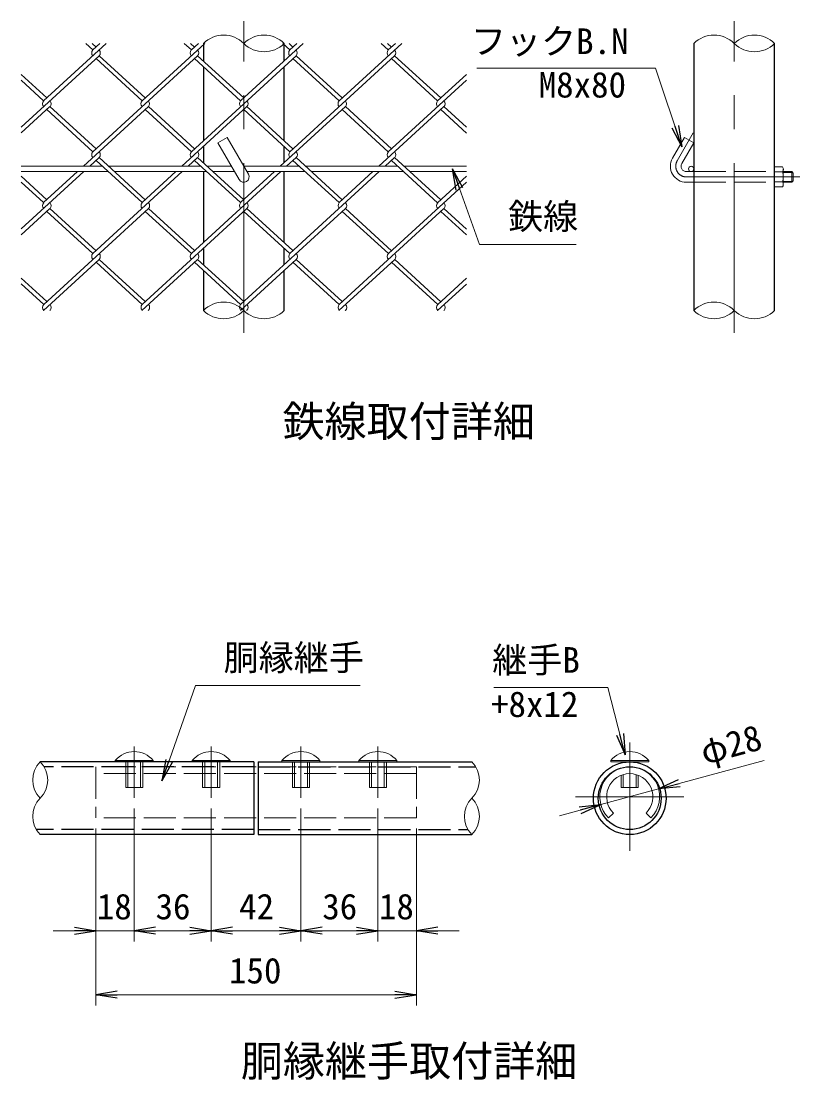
# Model space of a CAD drawing. Units: millimetres, scale not verified, with parts at other scales. Extents: x -4200 to 4200, y -2970 to 2970.
# Drawn here: x 1076 to 2533, y -1181 to 802 of the extents above; entities that cross this region are included whole.
import ezdxf
from ezdxf.enums import TextEntityAlignment as Align

# ---------------------------------------------------------------- set-up
doc = ezdxf.new("R2010")
doc.units = ezdxf.units.MM
doc.header["$LTSCALE"] = 10
doc.linetypes.add('DASHED', pattern=[7.5, 6, -1.5])
doc.linetypes.add('USER1', pattern=[50.8, 31.75, -6.35, 6.35, -6.35])
for name, color, linetype, lineweight in [('0-0_D-STR1', 1, 'Continuous', 25), ('0-1_D-STR3', 3, 'Continuous', 13), ('0-2_D-BMK', 2, 'USER1', 13), ('0-3_D-STR-DIM', 7, 'Continuous', 13), ('0-9_D-STR-TXT', 7, 'Continuous', 13), ('0-A_D-TTL-TXT', 7, 'Continuous', 25), ('0-B_D-STR2', 7, 'Continuous', 13)]:
    doc.layers.add(name, color=color, linetype=linetype, lineweight=lineweight)
doc.layers.add('0-4_0', color=7, linetype='Continuous')
doc.styles.add('ＭＳ ゴシック', font='')
doc.styles.get('ＭＳ ゴシック').set_extended_font_data('MS Gothic')

# ---------------------------------------------------------------- blocks, each defined once
blk = doc.blocks.new('_Open')
at = {"layer": '0-4_0'}
blk.add_line((-10, 1.667), (0, 0), dxfattribs=at)
blk.add_lwpolyline([(-10, -1.667), (0, 0), (-10, 0)], dxfattribs=at)

msp = doc.modelspace()

# ---------------------------------------------------------------- linework, layer by layer
at = {"layer": '0-0_D-STR1'}
for p, q in [((1416.65, 760.08), (1416.65, 727.13)), ((1567.9, 727.4), (1567.9, 760.08)), ((2334.43, 760.08), (2334.43, 260.08)), ((2485.68, 260.08), (2485.68, 760.08)), ((1416.65, 716.28), (1416.65, 577.95)), ((1567.9, 577.68), (1567.9, 716.55)), ((1416.65, 567.1), (1416.65, 536.53)), ((1567.9, 536.8), (1567.9, 566.83)), ((1416.65, 520.08), (1416.65, 387.35)), ((1567.9, 387.08), (1567.9, 520.08)), ((1416.65, 376.5), (1416.65, 345.93)), ((1567.9, 346.2), (1567.9, 376.23)), ((1416.65, 335.08), (1416.65, 260.08)), ((1567.9, 260.08), (1567.9, 335.35)), ((1511.18, -585.27), (1111.18, -585.27)), ((1511.18, -585.27), (1511.18, -721.27)), ((1519.18, -585.27), (1519.18, -721.27)), ((1519.18, -585.27), (1919.18, -585.27)), ((1511.18, -721.27), (1111.18, -721.27)), ((1519.18, -721.27), (1919.18, -721.27))]:
    msp.add_line(p, q, dxfattribs=at)
at = {"layer": '0-0_D-STR1', "linetype": 'DASHED'}
for p, q in [((1511.18, -594.47), (1118.33, -594.47)), ((1519.18, -594.47), (1926.33, -594.47)), ((1511.18, -712.07), (1104.02, -712.07)), ((1519.18, -712.07), (1912.02, -712.07))]:
    msp.add_line(p, q, dxfattribs=at)
at = {"layer": '0-0_D-STR1'}
for radius in [68, 58.8]:
    msp.add_circle((2214.48, -653.27), radius, dxfattribs=at)
at = {"layer": '0-1_D-STR3'}
for p, q in [((1443.8, 574.06), (1461.12, 584.06)), ((1461.12, 584.06), (1500.94, 515.08)), ((2317.11, 584.06), (2294.61, 545.08)), ((2334.43, 574.06), (2317.11, 584.06)), ((1443.8, 574.06), (1483.62, 505.08)), ((2334.43, 574.06), (2311.93, 535.08)), ((1227.53, 530.08), (1075.61, 530.08)), ((1238.44, 520.08), (1075.61, 520.08)), ((1411.84, 530.08), (1239.37, 530.08)), ((1422.76, 520.08), (1250.28, 520.08)), ((1469.18, 530.08), (1423.69, 530.08)), ((1474.96, 520.08), (1434.6, 520.08)), ((1596.16, 530.08), (1492.28, 530.08)), ((1607.08, 520.08), (1498.05, 520.08)), ((1780.48, 530.08), (1608.01, 530.08)), ((1791.4, 520.08), (1618.92, 520.08)), ((1908.95, 530.08), (1792.32, 530.08)), ((1908.95, 520.08), (1803.24, 520.08)), ((2320.59, 520.08), (2334.43, 520.08)), ((2485.68, 528.83), (2485.68, 491.33)), ((2485.68, 528.83), (2500.18, 528.83)), ((2500.18, 519.46), (2485.68, 519.46)), ((2501.93, 524.89), (2501.93, 495.97)), ((2501.93, 520.08), (2517.59, 520.08)), ((2501.93, 518.33), (2519.34, 518.33)), ((2517.59, 520.08), (2517.59, 500.08)), ((2520.59, 517.08), (2517.59, 520.08)), ((2520.59, 517.08), (2520.59, 503.08)), ((2520.59, 517.08), (2520.59, 503.08)), ((2320.59, 500.08), (2334.43, 500.08)), ((2500.18, 500.71), (2485.68, 500.71)), ((2501.93, 501.83), (2519.34, 501.83)), ((2501.93, 500.08), (2517.59, 500.08)), ((2517.59, 500.08), (2520.59, 503.08)), ((2485.68, 491.33), (2500.18, 491.33)), ((1251.58, -582.49), (1322.78, -582.49)), ((1251.58, -582.49), (1251.58, -585.27)), ((1251.58, -585.27), (1322.78, -585.27)), ((1322.78, -582.49), (1322.78, -585.27)), ((1395.58, -582.49), (1466.78, -582.49)), ((1395.58, -582.49), (1395.58, -585.27)), ((1395.58, -585.27), (1466.78, -585.27)), ((1466.78, -582.49), (1466.78, -585.27)), ((1634.78, -582.49), (1563.58, -582.49)), ((1563.58, -582.49), (1563.58, -585.27)), ((1634.78, -585.27), (1563.58, -585.27)), ((1634.78, -582.49), (1634.78, -585.27)), ((1778.78, -582.49), (1707.58, -582.49)), ((1707.58, -582.49), (1707.58, -585.27)), ((1778.78, -585.27), (1707.58, -585.27)), ((1778.78, -582.49), (1778.78, -585.27)), ((2250.08, -582.49), (2178.88, -582.49)), ((2178.88, -582.49), (2178.88, -585.27)), ((2250.08, -585.27), (2178.88, -585.27)), ((2198.48, -585.27), (2198.48, -587.18)), ((2202.48, -585.27), (2202.48, -586.34)), ((2226.48, -585.27), (2226.48, -586.34)), ((2230.48, -585.27), (2230.48, -587.18)), ((2250.08, -582.49), (2250.08, -585.27)), ((2198.48, -610.34), (2198.48, -633.27)), ((2202.48, -608.97), (2202.48, -633.27)), ((2226.48, -608.97), (2226.48, -633.27)), ((2230.48, -610.34), (2230.48, -633.27)), ((2230.48, -633.27), (2198.48, -633.27)), ((2183.94, -681.02), (2174.89, -690.07)), ((2245.03, -681.02), (2254.08, -690.07))]:
    msp.add_line(p, q, dxfattribs=at)
at = {"layer": '0-1_D-STR3', "linetype": 'DASHED'}
for p, q in [((2334.43, 520.08), (2485.68, 520.08)), ((2334.43, 500.08), (2485.68, 500.08)), ((1215.18, -594.47), (1215.18, -690.07)), ((1815.18, -594.47), (1215.18, -594.47)), ((1271.18, -585.27), (1271.18, -633.27)), ((1275.18, -585.27), (1275.18, -633.27)), ((1299.18, -585.27), (1299.18, -633.27)), ((1303.18, -585.27), (1303.18, -633.27)), ((1415.18, -585.27), (1415.18, -633.27)), ((1419.18, -585.27), (1419.18, -633.27)), ((1443.18, -585.27), (1443.18, -633.27)), ((1447.18, -585.27), (1447.18, -633.27)), ((1583.18, -585.27), (1583.18, -633.27)), ((1587.18, -585.27), (1587.18, -633.27)), ((1611.18, -585.27), (1611.18, -633.27)), ((1615.18, -585.27), (1615.18, -633.27)), ((1727.18, -585.27), (1727.18, -633.27)), ((1731.18, -585.27), (1731.18, -633.27)), ((1755.18, -585.27), (1755.18, -633.27)), ((1759.18, -585.27), (1759.18, -633.27)), ((1815.18, -594.47), (1815.18, -690.07)), ((1815.18, -607.27), (1215.18, -607.27)), ((1271.18, -633.27), (1303.18, -633.27)), ((1415.18, -633.27), (1447.18, -633.27)), ((1615.18, -633.27), (1583.18, -633.27)), ((1759.18, -633.27), (1727.18, -633.27)), ((1815.18, -690.07), (1215.18, -690.07))]:
    msp.add_line(p, q, dxfattribs=at)
at = {"layer": '0-1_D-STR3'}
msp.add_circle((2329.43, 525.08), 5, dxfattribs=at)
for centre, radius, start, end in [((2320.59, 530.08), 30, 150, 270), ((2320.59, 530.08), 10, 150, 270), ((2494.93, 524.15), 7.04, 318.21899, 41.78101), ((2475.94, 510.08), 25.99, 338.85295, 21.14705), ((1492.28, 510.08), 10, 210, 30), ((2494.77, 496.02), 7.15, 319.0514, 40.9486), ((1287.18, -612.87), 46.8, 40.47549, 139.52451), ((1431.18, -612.87), 46.8, 40.47549, 139.52451), ((1599.18, -612.87), 46.8, 40.47549, 139.52451), ((1743.18, -612.87), 46.8, 40.47549, 139.52451), ((2214.48, -612.87), 46.8, 40.47549, 139.52451), ((2214.48, -650.47), 56, 315, 225), ((2214.48, -650.47), 43.2, 315, 225)]:
    msp.add_arc(centre, radius, start, end, dxfattribs=at)
at = {"layer": '0-2_D-BMK'}
for p, q in [((1492.28, 218.42), (1492.28, 801.75)), ((2410.05, 218.42), (2410.05, 801.75)), ((2333.52, 592.49), (2303.27, 540.08)), ((2320.59, 510.08), (2532.81, 510.08)), ((2214.48, -549.21), (2214.48, -751.73)), ((1287.18, -556.13), (1287.18, -652.56)), ((1431.18, -556.13), (1431.18, -652.56)), ((1599.18, -556.13), (1599.18, -652.56)), ((1743.18, -556.13), (1743.18, -652.56)), ((2113.23, -650.47), (2315.74, -650.47))]:
    msp.add_line(p, q, dxfattribs=at)
msp.add_arc((2320.59, 530.08), 20, 150, 270, dxfattribs=at)
at = {"layer": '0-3_D-STR-DIM'}
for p, q in [((2466.34, -582.41), (2307.16, -625.43)), ((2160.42, -665.08), (2268.54, -635.86)), ((1287.18, -672.56), (1287.18, -921.27)), ((1287.18, -672.56), (1287.18, -921.27)), ((1431.18, -672.56), (1431.18, -921.27)), ((1431.18, -672.56), (1431.18, -921.27)), ((1599.18, -672.56), (1599.18, -921.27)), ((1599.18, -672.56), (1599.18, -921.27)), ((1743.18, -672.56), (1743.18, -921.27)), ((1743.18, -672.56), (1743.18, -921.27)), ((2121.81, -675.51), (2083.19, -685.95)), ((1215.18, -710.07), (1215.18, -921.27)), ((1215.18, -710.07), (1215.18, -1041.27)), ((1815.18, -710.07), (1815.18, -921.27)), ((1815.18, -710.07), (1815.18, -1041.27)), ((1175.18, -901.27), (1135.18, -901.27)), ((1215.18, -901.27), (1287.18, -901.27)), ((1327.18, -901.27), (1367.18, -901.27)), ((1327.18, -901.27), (1391.18, -901.27)), ((1471.18, -901.27), (1559.18, -901.27)), ((1639.18, -901.27), (1703.18, -901.27)), ((1703.18, -901.27), (1663.18, -901.27)), ((1743.18, -901.27), (1815.18, -901.27)), ((1855.18, -901.27), (1895.18, -901.27)), ((1255.18, -1021.27), (1775.18, -1021.27))]:
    msp.add_line(p, q, dxfattribs=at)
for centre, radius, start, end in [((1454.47, 722.03), 53.65, 45.18146, 134.81854), ((1530.09, 722.03), 53.65, 45.18146, 134.81854), ((2372.24, 722.03), 53.65, 45.18146, 134.81854), ((2447.86, 722.03), 53.65, 45.18146, 134.81854), ((1530.09, 798.14), 53.65, 225.18146, 314.81854), ((2447.86, 798.14), 53.65, 225.18146, 314.81854), ((1454.47, 222.03), 53.65, 45.18146, 134.81854), ((1454.47, 298.14), 53.65, 225.18146, 314.81854), ((1530.09, 298.14), 53.65, 225.18146, 314.81854), ((2372.24, 222.03), 53.65, 45.18146, 134.81854), ((2372.24, 298.14), 53.65, 225.18146, 314.81854), ((2447.86, 298.14), 53.65, 225.18146, 314.81854), ((1145.39, -619.27), 48.24, 135.18146, 224.81854), ((1076.96, -619.27), 48.24, 315.18146, 44.81854), ((1884.96, -619.27), 48.24, 315.18146, 44.81854), ((1145.39, -687.27), 48.24, 135.18146, 224.81854), ((1953.39, -687.27), 48.24, 135.18146, 224.81854), ((1884.96, -687.27), 48.24, 315.18146, 44.81854)]:
    msp.add_arc(centre, radius, start, end, dxfattribs=at)
at = {"layer": '0-9_D-STR-TXT'}
for points in [[(1928.32, 713.75), (2262.5, 713.75), (2311.43, 568.37)], [(2114.02, 383.35), (1933.14, 383.35), (1883.49, 523.56)], [(1710.08, -442.36), (1402.05, -442.36), (1339.78, -618.75)], [(1960, -446.23), (2173.36, -446.23), (2205.63, -570.36)]]:
    msp.add_lwpolyline(points, dxfattribs=at)
at = {"layer": '0-B_D-STR2'}
for p, q in [((1234.94, 760.08), (1117.57, 652.54)), ((1209.73, 747.84), (1196.37, 760.08)), ((1215.65, 753.26), (1208.21, 760.08)), ((1223.09, 760.08), (1209.73, 747.84)), ((1419.25, 760.08), (1301.89, 652.54)), ((1394.05, 747.84), (1380.69, 760.08)), ((1399.97, 753.26), (1392.53, 760.08)), ((1407.41, 760.08), (1394.05, 747.84)), ((1603.57, 760.08), (1486.21, 652.54)), ((1578.37, 747.84), (1565.01, 760.08)), ((1584.29, 753.26), (1576.85, 760.08)), ((1591.73, 760.08), (1578.37, 747.84)), ((1787.89, 760.08), (1670.53, 652.54)), ((1762.69, 747.84), (1749.33, 760.08)), ((1768.61, 753.26), (1761.17, 760.08)), ((1776.05, 760.08), (1762.69, 747.84)), ((1221.57, 736.99), (1075.61, 603.24)), ((1405.89, 736.99), (1209.73, 557.24)), ((1307.81, 657.97), (1221.57, 736.99)), ((1590.21, 736.99), (1394.05, 557.24)), ((1492.13, 657.97), (1405.89, 736.99)), ((1774.53, 736.99), (1578.37, 557.24)), ((1676.45, 657.97), (1590.21, 736.99)), ((1860.77, 657.97), (1774.53, 736.99)), ((1301.89, 652.54), (1215.65, 731.56)), ((1486.21, 652.54), (1399.97, 731.56)), ((1670.53, 652.54), (1584.29, 731.56)), ((1854.85, 652.54), (1768.61, 731.56)), ((1123.49, 657.97), (1075.61, 701.84)), ((1908.95, 702.11), (1854.85, 652.54)), ((1117.57, 652.54), (1075.61, 690.99)), ((1908.95, 691.26), (1762.69, 557.24)), ((1129.41, 641.69), (1075.61, 592.39)), ((1209.73, 557.24), (1123.49, 636.26)), ((1215.65, 562.67), (1129.41, 641.69)), ((1313.73, 641.69), (1191.94, 530.08)), ((1394.05, 557.24), (1307.81, 636.26)), ((1399.97, 562.67), (1313.73, 641.69)), ((1498.05, 641.69), (1376.26, 530.08)), ((1578.37, 557.24), (1492.13, 636.26)), ((1584.29, 562.67), (1498.05, 641.69)), ((1682.37, 641.69), (1560.58, 530.08)), ((1762.69, 557.24), (1676.45, 636.26)), ((1768.61, 562.67), (1682.37, 641.69)), ((1866.69, 641.69), (1744.89, 530.08)), ((1908.95, 592.12), (1860.77, 636.26)), ((1908.95, 602.97), (1866.69, 641.69)), ((1221.57, 546.39), (1203.78, 530.08)), ((1301.89, 461.94), (1215.65, 540.96)), ((1307.81, 467.37), (1221.57, 546.39)), ((1405.89, 546.39), (1388.1, 530.08)), ((1486.21, 461.94), (1399.97, 540.96)), ((1492.13, 467.37), (1405.89, 546.39)), ((1590.21, 546.39), (1572.42, 530.08)), ((1670.53, 461.94), (1584.29, 540.96)), ((1676.45, 467.37), (1590.21, 546.39)), ((1774.53, 546.39), (1756.74, 530.08)), ((1855, 461.81), (1768.61, 540.96)), ((1860.92, 467.23), (1774.53, 546.39)), ((1192.86, 520.08), (1075.61, 412.64)), ((1181.02, 520.08), (1117.57, 461.94)), ((1377.18, 520.08), (1209.73, 366.64)), ((1365.34, 520.08), (1301.89, 461.94)), ((1561.5, 520.08), (1394.05, 366.64)), ((1549.66, 520.08), (1486.21, 461.94)), ((1745.82, 520.08), (1578.37, 366.64)), ((1733.98, 520.08), (1670.53, 461.94)), ((1123.49, 467.37), (1075.61, 511.24)), ((1117.57, 461.94), (1075.61, 500.39)), ((1908.95, 500.39), (1762.84, 366.51)), ((1908.95, 511.24), (1855, 461.81)), ((1129.41, 451.09), (1075.61, 401.79)), ((1313.88, 450.95), (1117.72, 271.21)), ((1209.88, 366.51), (1123.49, 445.66)), ((1215.8, 371.93), (1129.41, 451.09)), ((1498.05, 451.09), (1301.89, 271.34)), ((1394.05, 366.64), (1307.81, 445.66)), ((1399.97, 372.07), (1313.73, 451.09)), ((1682.37, 451.09), (1486.21, 271.34)), ((1578.37, 366.64), (1492.13, 445.66)), ((1584.29, 372.07), (1498.05, 451.09)), ((1866.84, 450.95), (1670.68, 271.21)), ((1762.84, 366.51), (1676.45, 445.66)), ((1768.76, 371.93), (1682.37, 451.09)), ((1908.95, 401.52), (1860.92, 445.53)), ((1908.95, 412.37), (1866.84, 450.95)), ((1221.72, 355.66), (1117.42, 260.08)), ((1301.89, 271.34), (1215.65, 350.37)), ((1307.81, 276.77), (1221.57, 355.79)), ((1405.89, 355.79), (1301.45, 260.08)), ((1486.21, 271.34), (1399.97, 350.37)), ((1492.13, 276.77), (1405.89, 355.79)), ((1590.21, 355.79), (1485.77, 260.08)), ((1670.68, 271.21), (1584.29, 350.37)), ((1676.6, 276.63), (1590.21, 355.79)), ((1774.68, 355.66), (1670.38, 260.08)), ((1855.14, 271.07), (1768.76, 350.23)), ((1861.07, 276.5), (1774.68, 355.66)), ((1123.64, 276.63), (1075.61, 320.64)), ((1908.95, 320.37), (1855.14, 271.07)), ((1117.72, 271.21), (1075.61, 309.79)), ((1908.95, 309.52), (1855, 260.08)), ((1129.56, 260.36), (1129.26, 260.08)), ((1129.86, 260.08), (1129.56, 260.36)), ((1313.73, 260.49), (1313.29, 260.08)), ((1314.18, 260.08), (1313.73, 260.49)), ((1498.05, 260.49), (1497.61, 260.08)), ((1498.5, 260.08), (1498.05, 260.49)), ((1682.52, 260.36), (1682.22, 260.08)), ((1682.81, 260.08), (1682.52, 260.36)), ((1866.99, 260.22), (1866.84, 260.08)), ((1867.13, 260.08), (1866.99, 260.22))]:
    msp.add_line(p, q, dxfattribs=at)
for centre, start, end in [((1215.64, 742.4), 137.5, 222.5), ((1215.64, 742.4), 317.5, 42.5), ((1399.96, 742.4), 137.5, 222.5), ((1399.96, 742.4), 317.5, 42.5), ((1584.28, 742.4), 137.5, 222.5), ((1584.28, 742.4), 317.5, 42.5), ((1768.59, 742.4), 137.5, 222.5), ((1768.59, 742.4), 317.5, 42.5), ((1123.63, 646.97), 137.5, 222.5), ((1123.63, 646.97), 317.5, 42.5), ((1307.81, 647.11), 137.5, 222.5), ((1307.81, 647.11), 317.5, 42.5), ((1492.13, 647.11), 137.5, 222.5), ((1492.13, 647.11), 317.5, 42.5), ((1676.58, 646.97), 137.5, 222.5), ((1676.58, 646.97), 317.5, 42.5), ((1860.9, 646.97), 137.5, 222.5), ((1860.9, 646.97), 317.5, 42.5), ((1215.64, 551.8), 137.5, 222.5), ((1215.64, 551.8), 317.5, 42.5), ((1400.12, 551.68), 137.5, 222.5), ((1400.12, 551.68), 317.5, 42.5), ((1584.44, 551.68), 137.5, 222.5), ((1584.44, 551.68), 317.5, 42.5), ((1768.76, 551.68), 137.5, 222.5), ((1768.76, 551.68), 317.5, 42.5), ((1123.77, 456.23), 137.5, 222.5), ((1123.77, 456.23), 317.5, 42.5), ((1307.96, 456.38), 137.5, 222.5), ((1307.96, 456.38), 317.5, 42.5), ((1492.28, 456.38), 137.5, 222.5), ((1492.28, 456.38), 317.5, 42.5), ((1676.73, 456.23), 137.5, 222.5), ((1676.73, 456.23), 317.5, 42.5), ((1861.05, 456.23), 137.5, 222.5), ((1861.05, 456.23), 317.5, 42.5), ((1215.64, 361.2), 137.5, 222.5), ((1215.64, 361.2), 317.5, 42.5), ((1400.12, 361.08), 137.5, 222.5), ((1400.12, 361.08), 317.5, 42.5), ((1584.44, 361.08), 137.5, 222.5), ((1584.44, 361.08), 317.5, 42.5), ((1768.76, 361.08), 137.5, 222.5), ((1768.76, 361.08), 317.5, 42.5), ((1123.77, 265.63), 137.5, 222.5), ((1123.77, 265.63), 317.5, 42.5), ((1307.96, 265.78), 137.5, 222.5), ((1307.96, 265.78), 317.5, 42.5), ((1492.28, 265.78), 137.5, 222.5), ((1492.28, 265.78), 317.5, 42.5), ((1676.73, 265.63), 137.5, 222.5), ((1676.73, 265.63), 317.5, 42.5), ((1861.05, 265.63), 137.5, 222.5), ((1861.05, 265.63), 317.5, 42.5)]:
    msp.add_arc(centre, 8.03, start, end, dxfattribs=at)

# ---------------------------------------------------------------- block references
at = {"layer": '0-3_D-STR-DIM', "xscale": 4, "yscale": 4}
for p, rotation in [((2268.54, -635.86), 195.12217), ((2160.42, -665.08), 15.12217), ((1287.18, -901.27), 180), ((1287.18, -901.27), 180), ((1431.18, -901.27), 180), ((1599.18, -901.27), 180), ((1815.18, -901.27), 180), ((1215.18, -1021.27), 180)]:
    msp.add_blockref('_Open', p, dxfattribs=dict(at, rotation=rotation))
for p in [(1215.18, -901.27), (1431.18, -901.27), (1599.18, -901.27), (1743.18, -901.27), (1743.18, -901.27), (1815.18, -1021.27)]:
    msp.add_blockref('_Open', p, dxfattribs=at)
at = {"layer": '0-9_D-STR-TXT', "xscale": 4, "yscale": 4}
for p, rotation in [((2312.07, 566.47), 288.60308), ((1882.82, 525.45), 109.50173), ((2206.14, -572.29), 284.57643), ((1339.12, -620.64), 250.55783)]:
    msp.add_blockref('_Open', p, dxfattribs=dict(at, rotation=rotation))

# ---------------------------------------------------------------- texts
at = {"layer": '0-3_D-STR-DIM', "style": 'ＭＳ ゴシック'}
msp.add_text('φ28', height=48.09, rotation=15.122, dxfattribs=at).set_placement((2358.23, -604.64), align=Align.BOTTOM_LEFT)
for s, p in [('42', (1483.45, -894.52)), ('18', (1217.15, -894.52)), ('36', (1327.08, -894.52)), ('36', (1639.08, -894.52)), ('18', (1745.15, -894.52)), ('150', (1464.53, -1014.52))]:
    msp.add_text(s, height=48.09, dxfattribs=at).set_placement(p, align=Align.BOTTOM_LEFT)
at = {"layer": '0-9_D-STR-TXT', "style": 'ＭＳ ゴシック'}
for s, p in [('フックB.N', (1917.41, 725.7)), ('M8x80', (2044.06, 644.3)), ('鉄線', (1986.86, 397.71)), ('胴縁継手', (1454.49, -428.38)), ('継手B', (1957.2, -432.89)), ('+8x12', (1954.92, -515.68))]:
    msp.add_text(s, height=48.09, dxfattribs=at).set_placement(p, align=Align.BOTTOM_LEFT)
at = {"layer": '0-A_D-TTL-TXT', "style": 'ＭＳ ゴシック'}
for s, p in [('鉄線取付詳細', (1564.68, 6.32)), ('胴縁継手取付詳細', (1486.71, -1191.42))]:
    msp.add_text(s, height=57.7, dxfattribs=at).set_placement(p, align=Align.BOTTOM_LEFT)

doc.saveas('drawing.dxf')
